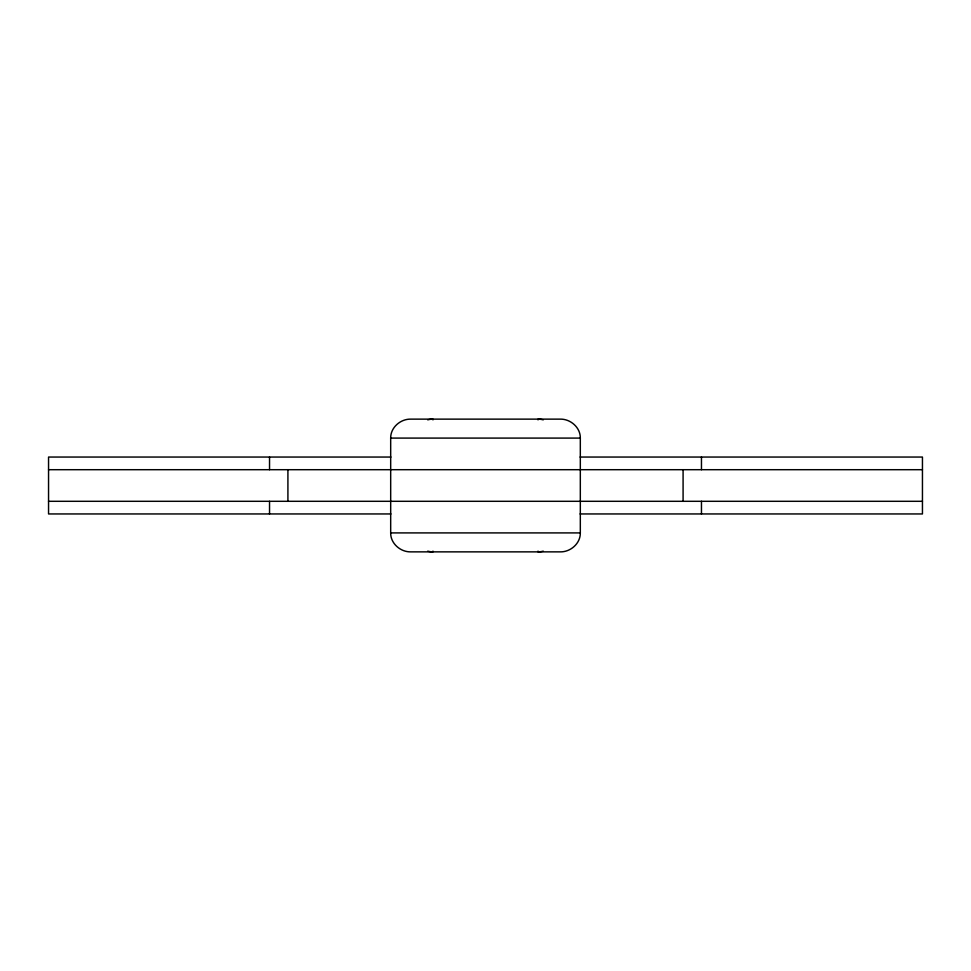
<?xml version="1.0" encoding="UTF-8"?>
<svg xmlns="http://www.w3.org/2000/svg" width="971" height="971" viewBox="0 0 971 971"><rect width="100%" height="100%" fill="white"/><g stroke="black" fill="none" stroke-linecap="round" stroke-linejoin="round"><path stroke-width="1.46" d="M390.682 438.091C390.488 427.483 400.574 418.817 410.903 419.132L560.097 419.132C570.426 418.817 580.512 427.483 580.318 438.091L580.318 532.909C580.512 543.517 570.426 552.183 560.097 551.868L410.903 551.868C400.574 552.183 390.488 543.517 390.682 532.909L390.682 438.091L580.318 438.091M390.925 457.05L48.55 457.05L48.55 513.95L390.925 513.95M580.075 457.05L922.45 457.05L922.45 513.95L580.075 513.95M48.55 469.697L922.45 469.697M48.55 501.303L922.45 501.303M390.682 532.909L580.318 532.909M701.463 457.05L701.463 469.697M701.463 501.303L701.463 513.95M683.086 469.697L683.086 501.303M538.043 419.897L538.043 419.144A18.959 18.922 -90 0 1 543.25 419.86M538.043 551.103L538.043 551.856A18.959 18.922 90 0 0 543.25 551.14M432.957 419.897L432.957 419.144A18.959 18.922 90 0 0 427.75 419.86M432.957 551.103L432.957 551.856A18.959 18.922 -90 0 1 427.75 551.14M287.914 469.697L287.914 501.303M269.537 457.05L269.537 469.697M269.537 501.303L269.537 513.95"/></g></svg>
